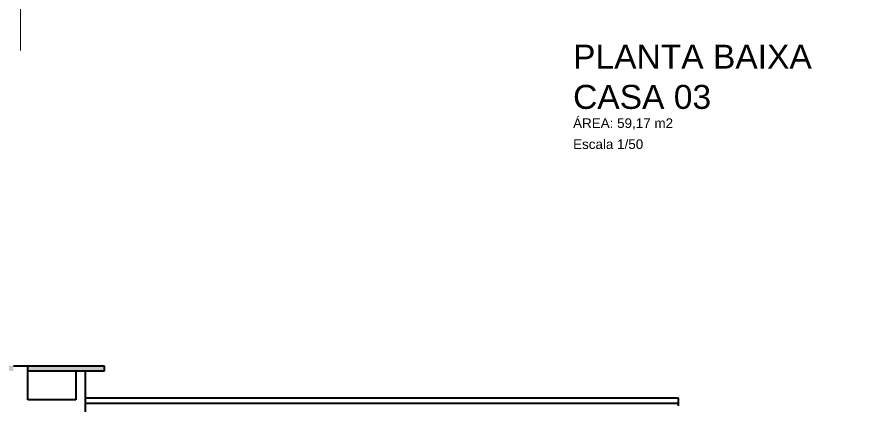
# Model space of a CAD drawing. Header units: metres. Extents: x 49 to 320, y -91 to 27.
# Drawn here: x 162.26 to 170.96, y 0.5 to 4.54 of the extents above; entities that cross this region are included whole.
import ezdxf

# ---------------------------------------------------------------- set-up
doc = ezdxf.new("R2010")
doc.units = ezdxf.units.M
doc.header["$LTSCALE"] = 0.2
for name, color, linetype in [('ARQ-___-___-LEG', 3, 'Continuous'), ('ARQ-___-___-TXT', 4, 'Continuous'), ('ARQ-___-___-VST', 9, 'Continuous')]:
    doc.layers.add(name, color=color, linetype=linetype)
doc.styles.add('REGUA200', font='arial.ttf')
doc.styles.add('REGUA80', font='arial.ttf')

# ---------------------------------------------------------------- blocks, each defined once
blk = doc.blocks.new('Titul1')
at = {"color": 6, "style": 'REGUA200', "width": 1.4}
blk.add_attdef('TITULO', (0, 0), '', height=5, dxfattribs=at)
at = {"color": 0, "style": 'REGUA80', "width": 1.4}
blk.add_attdef('ESCALA', (0, -3.98), '', height=2, dxfattribs=at)

msp = doc.modelspace()

# ---------------------------------------------------------------- hatches: boundary and pattern name
at = {"layer": 'ARQ-___-___-VST'}
h = msp.add_hatch(color=256, dxfattribs=at)
h.paths.add_polyline_path([(145.8089, 0.9011), (145.0089, 0.9011), (145.0089, 0.8511), (145.8089, 0.8511)])
h.paths.add_polyline_path([(163.1739, 0.9011), (162.3739, 0.9011), (162.3739, 0.8511), (163.1739, 0.8511)])
h.paths.add_polyline_path([(162.2239, 0.9011), (161.4239, 0.9011), (161.4239, 0.8511), (162.2239, 0.8511)])
h.paths.add_polyline_path([(179.5889, 0.9011), (178.7889, 0.9011), (178.7889, 0.8511), (179.5889, 0.8511)])

# ---------------------------------------------------------------- linework, layer by layer
for p, q in [((163.1739, 0.9011), (162.2239, 0.9011)), ((162.3739, 0.5511), (162.3739, 0.9011)), ((163.1739, 0.8511), (163.1739, 0.9011)), ((162.3739, 0.8511), (163.1739, 0.8511)), ((162.8739, 0.8511), (162.8739, 0.5511)), ((162.9739, 0.5511), (162.9739, 0.8511)), ((162.8739, 0.5511), (162.3739, 0.5511)), ((169.1439, 0.5677), (162.9739, 0.5677)), ((169.1439, 0.5677), (162.9739, 0.5677)), ((162.9739, 0.2587), (162.9739, 0.5511)), ((169.1439, 0.5649), (169.1439, 0.5677)), ((169.1439, 0.5472), (169.1439, 0.5649)), ((169.1439, 0.5186), (169.1439, 0.5472)), ((162.9739, 0.5131), (169.1439, 0.5131)), ((169.1439, 0.5131), (169.1439, 0.5186)), ((169.1439, 0.4864), (169.1439, 0.5131))]:
    msp.add_line(p, q)
at = {"layer": 'ARQ-___-___-TXT', "const_width": 0.01}
msp.add_lwpolyline([(162.2989, 25.186), (162.2989, 4.186)], dxfattribs=at)

# ---------------------------------------------------------------- block references
at = {"layer": 'ARQ-___-___-LEG'}
ref = msp.add_blockref('Titul1', (168.0482, 3.9979), dxfattribs=dict(at, xscale=0.05, yscale=0.05, zscale=0.05))
ref.add_attrib('TITULO', 'PLANTA BAIXA', (168.0482, 3.9979), dxfattribs={"layer": '0', "color": 6, "height": 0.25, "style": 'REGUA200'})
ref.add_attrib('ESCALA', 'Escala 1/50', (168.0482, 3.1612), dxfattribs={"layer": '0', "color": 0, "height": 0.1, "style": 'REGUA80'})
ref = msp.add_blockref('Titul1', (168.0482, 3.5788), dxfattribs=dict(at, xscale=0.05, yscale=0.05, zscale=0.05))
ref.add_attrib('TITULO', 'CASA 03', (168.0482, 3.5788), dxfattribs={"layer": '0', "color": 6, "height": 0.25, "style": 'REGUA200'})
ref.add_attrib('ESCALA', 'ÁREA: 59,17 m2', (168.0482, 3.3801), dxfattribs={"layer": '0', "color": 0, "height": 0.1, "style": 'REGUA80'})

doc.saveas('drawing.dxf')
